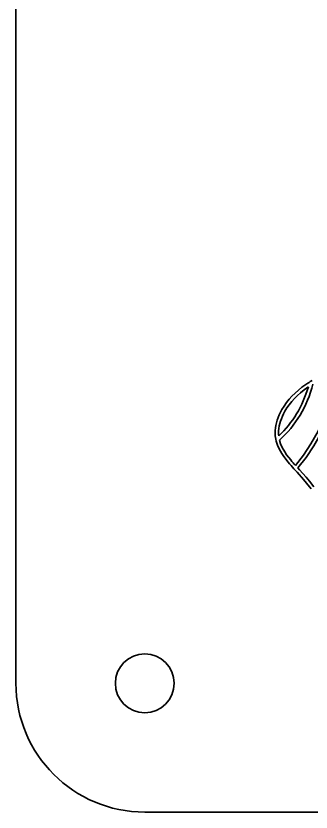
# Model space of a CAD drawing. Extents: x 317 to 941, y 143 to 776.
# Drawn here: x 559.5 to 575.53, y 385.5 to 428.78 of the extents above; entities that cross this region are included whole.
import ezdxf

# ---------------------------------------------------------------- set-up
doc = ezdxf.new("R2010")
doc.units = 0

msp = doc.modelspace()

# ---------------------------------------------------------------- linework, layer by layer
at = {"color": 7, "lineweight": 35}
for p, q in [((559.5, 392.5), (559.5, 448.5)), ((566.5, 385.5), (622.5, 385.5))]:
    msp.add_line(p, q, dxfattribs=at)
at = {"color": 7, "lineweight": 35, "ltscale": 0.001084}
msp.add_line((575.348, 408.591), (575.384, 408.615), dxfattribs=at)
at = {"color": 7, "lineweight": 35, "ltscale": 0.003337}
msp.add_line((575.597, 408.966), (575.481, 408.901), dxfattribs=at)
at = {"color": 7, "lineweight": 35, "ltscale": 0.000168948}
msp.add_line((573.578, 406.129), (573.577, 406.122), dxfattribs=at)
at = {"color": 7, "lineweight": 35, "ltscale": 0.002865}
msp.add_line((573.582, 406.243), (573.578, 406.129), dxfattribs=at)
at = {"color": 7, "lineweight": 35, "ltscale": 0.002735}
msp.add_line((573.609, 405.775), (573.633, 405.668), dxfattribs=at)
at = {"color": 7, "lineweight": 35, "ltscale": 0.000355423}
msp.add_line((573.816, 405.711), (573.813, 405.725), dxfattribs=at)
at = {"color": 7, "lineweight": 35, "ltscale": 0.006245}
msp.add_line((574.601, 404.16), (574.77, 403.976), dxfattribs=at)
at = {"color": 7, "lineweight": 35, "ltscale": 0.003549}
msp.add_line((574.908, 404.103), (574.812, 404.208), dxfattribs=at)
at = {"color": 7, "lineweight": 35}
for points in [[(577.197, 409.475), (576.749, 408.148), (576.518, 407.545), (576.28, 406.981), (575.91, 406.206), (575.522, 405.512), (575.115, 404.895), (574.686, 404.349)], [(574.812, 404.208), (575.261, 404.775), (575.686, 405.418), (576.089, 406.141), (576.474, 406.951), (576.706, 407.506), (576.933, 408.098), (577.181, 408.806), (577.423, 409.564)], [(573.633, 405.668), (573.701, 405.451), (573.791, 405.245), (573.937, 404.989), (574.048, 404.827), (574.286, 404.522)], [(574.431, 404.641), (574.205, 404.93), (574.101, 405.082), (573.963, 405.322), (573.879, 405.512), (573.816, 405.711)], [(574.77, 403.976), (575.122, 403.585), (575.292, 403.382), (575.531, 403.066)], [(575.686, 403.174), (575.441, 403.498), (575.266, 403.705), (574.908, 404.103)]]:
    msp.add_lwpolyline(points, dxfattribs=at)
msp.add_circle((566.5, 392.5), 1.6, dxfattribs=at)
for centre, radius, start, end in [((578.174, 404.451), 5.201, 121.1887, 124.3239), ((575.44, 406.118), 1.863, 179.8944, 190.6273), ((574.305, 406.153), 0.54, 171.7648, 183.4035), ((575.115, 406.17), 1.351, 182.0897, 188.9628), ((582.415, 411.305), 10.587, 219.844, 222.4399), ((581.434, 410.514), 9.14, 219.9787, 222.4083), ((566.5, 392.5), 7, 180, 270)]:
    msp.add_arc(centre, radius, start, end, dxfattribs=at)
for centre, major_axis, ratio, start_param, end_param in [((550.485, 426.93), (23.698, -20.552), 0.420254, 6.239133, 6.472149), ((551.146, 425.827), (23.253, -19.498), 0.435755, 6.219695, 6.48618), ((584.63, 402.958), (10.945, -3.856), 0.544072, 2.76193, 3.043077), ((585.909, 402.639), (12.058, -4.08), 0.501945, 2.781156, 3.044162), ((579.534, 407.073), (5.903, 1.411), 0.56382, 2.655232, 2.972175), ((582.617, 407.362), (8.822, 1.569), 0.450595, 2.783085, 3.033831)]:
    msp.add_ellipse(centre, major_axis=major_axis, ratio=ratio, start_param=start_param, end_param=end_param, dxfattribs=at)

doc.saveas('drawing.dxf')
